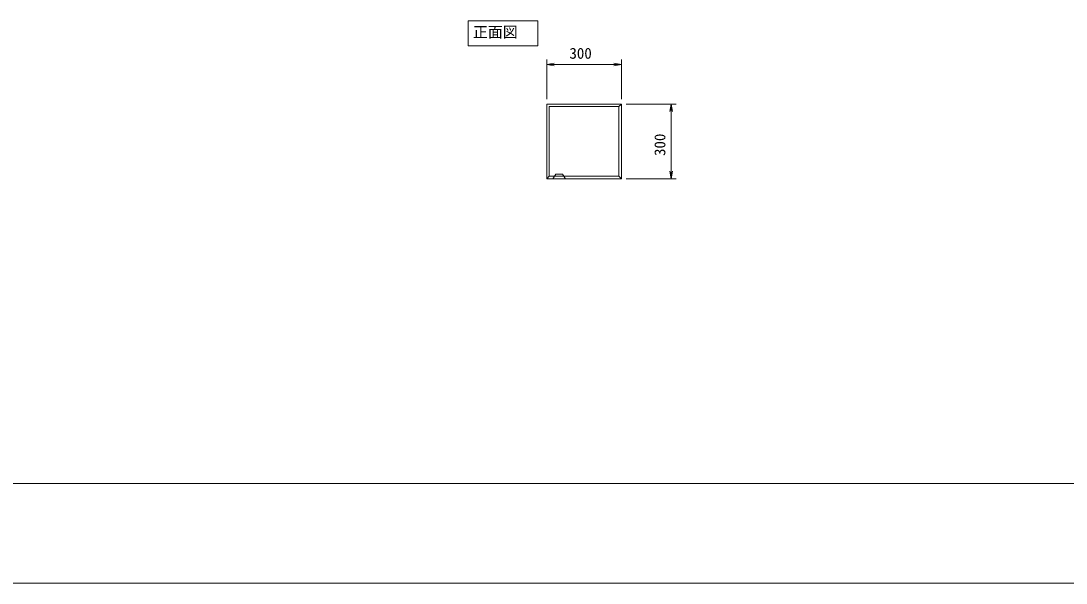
# Model space of a CAD drawing. Units: millimetres, scale not verified. Extents: x 0 to 84100, y 0 to 59400.
# Drawn here: x 21004 to 42007, y 0 to 11297 of the extents above; entities that cross this region are included whole.
import ezdxf
from ezdxf.enums import TextEntityAlignment as Align

# ---------------------------------------------------------------- set-up
doc = ezdxf.new("R2010")
doc.units = ezdxf.units.MM
doc.header["$LTSCALE"] = 100
for name, color, linetype, lineweight in [('D-STR-DIM（寸法）', 7, 'Continuous', 18), ('D-STR（構造物外形線）', 1, 'Continuous', 18), ('D-TTL(外枠）', 2, 'Continuous', 18), ('DEFPOINTS_2', 8, 'Continuous', 18)]:
    doc.layers.add(name, color=color, linetype=linetype, lineweight=lineweight)
doc.layers.add('D-TTL-TXT（文字）', color=7, linetype='Continuous')
doc.styles.add('ＭＳ ゴシック', font='')
doc.styles.get('ＭＳ ゴシック').set_extended_font_data('MS Gothic')

msp = doc.modelspace()

# ---------------------------------------------------------------- linework, layer by layer
at = {"layer": 'D-STR-DIM（寸法）'}
for p, q in [((29993, 11296.6), (31393, 11296.6)), ((29993, 11296.6), (29993, 10796.6)), ((31393, 11296.6), (31393, 10796.6)), ((29993, 10796.6), (31393, 10796.6)), ((31569.8, 9725.7), (31569.8, 10520.2)), ((33069.8, 9725.7), (33069.8, 10520.2)), ((31569.8, 10420.2), (31719.8, 10445.2)), ((31719.8, 10395.2), (31569.8, 10420.2)), ((31569.8, 10420.2), (31719.8, 10420.2)), ((31719.8, 10420.2), (32919.8, 10420.2)), ((32919.8, 10445.2), (33069.8, 10420.2)), ((33069.8, 10420.2), (32919.8, 10395.2)), ((33069.8, 10420.2), (32919.8, 10420.2)), ((33169.8, 9625.7), (34169.8, 9625.7)), ((34044.8, 9475.7), (34069.8, 9625.7)), ((34069.8, 9625.7), (34094.8, 9475.7)), ((34069.8, 9625.7), (34069.8, 9475.7)), ((34069.8, 9475.7), (34069.8, 8275.7)), ((34069.8, 8125.7), (34044.8, 8275.7)), ((34094.8, 8275.7), (34069.8, 8125.7)), ((34069.8, 8125.7), (34069.8, 8275.7)), ((33169.8, 8125.7), (34169.8, 8125.7))]:
    msp.add_line(p, q, dxfattribs=at)
at = {"layer": 'D-STR（構造物外形線）'}
for p, q in [((31569.8, 9625.7), (33069.8, 9625.7)), ((31569.8, 8125.7), (31569.8, 9625.7)), ((33019.8, 9575.7), (31619.8, 9575.7)), ((31619.8, 9575.7), (31619.8, 8175.7)), ((33069.8, 9625.7), (33019.8, 9575.7)), ((33019.8, 8175.7), (33019.8, 9575.7)), ((33069.8, 8125.7), (33069.8, 9625.7)), ((31752.3, 8215.7), (31692.3, 8125.7)), ((31752.3, 8215.7), (31887.3, 8215.7)), ((31887.3, 8215.7), (31947.3, 8125.7)), ((31569.8, 8125.7), (31619.8, 8175.7)), ((31619.8, 8175.7), (31569.8, 8125.7)), ((31569.8, 8125.7), (33069.8, 8125.7)), ((31619.8, 8175.7), (33019.8, 8175.7)), ((33019.8, 8175.7), (33069.8, 8125.7))]:
    msp.add_line(p, q, dxfattribs=at)
at = {"layer": 'D-TTL(外枠）'}
msp.add_line((81800, 2000), (2300, 2000), dxfattribs=at)
at = {"layer": 'DEFPOINTS_2'}
msp.add_line((0, 0), (84100, 0), dxfattribs=at)

# ---------------------------------------------------------------- texts
at = {"layer": 'D-STR-DIM（寸法）', "style": 'ＭＳ ゴシック'}
msp.add_text('300', height=219.9, dxfattribs=at).set_placement((32026.6, 10470.2), align=Align.BOTTOM_LEFT)
msp.add_text('300', height=219.9, rotation=90, dxfattribs=at).set_placement((34019.8, 8582.6), align=Align.BOTTOM_LEFT)
at = {"layer": 'D-TTL-TXT（文字）', "style": 'ＭＳ ゴシック'}
msp.add_text('正面図', height=219.9, dxfattribs=at).set_placement((30087.8, 10895.9), align=Align.BOTTOM_LEFT)

doc.saveas('drawing.dxf')
